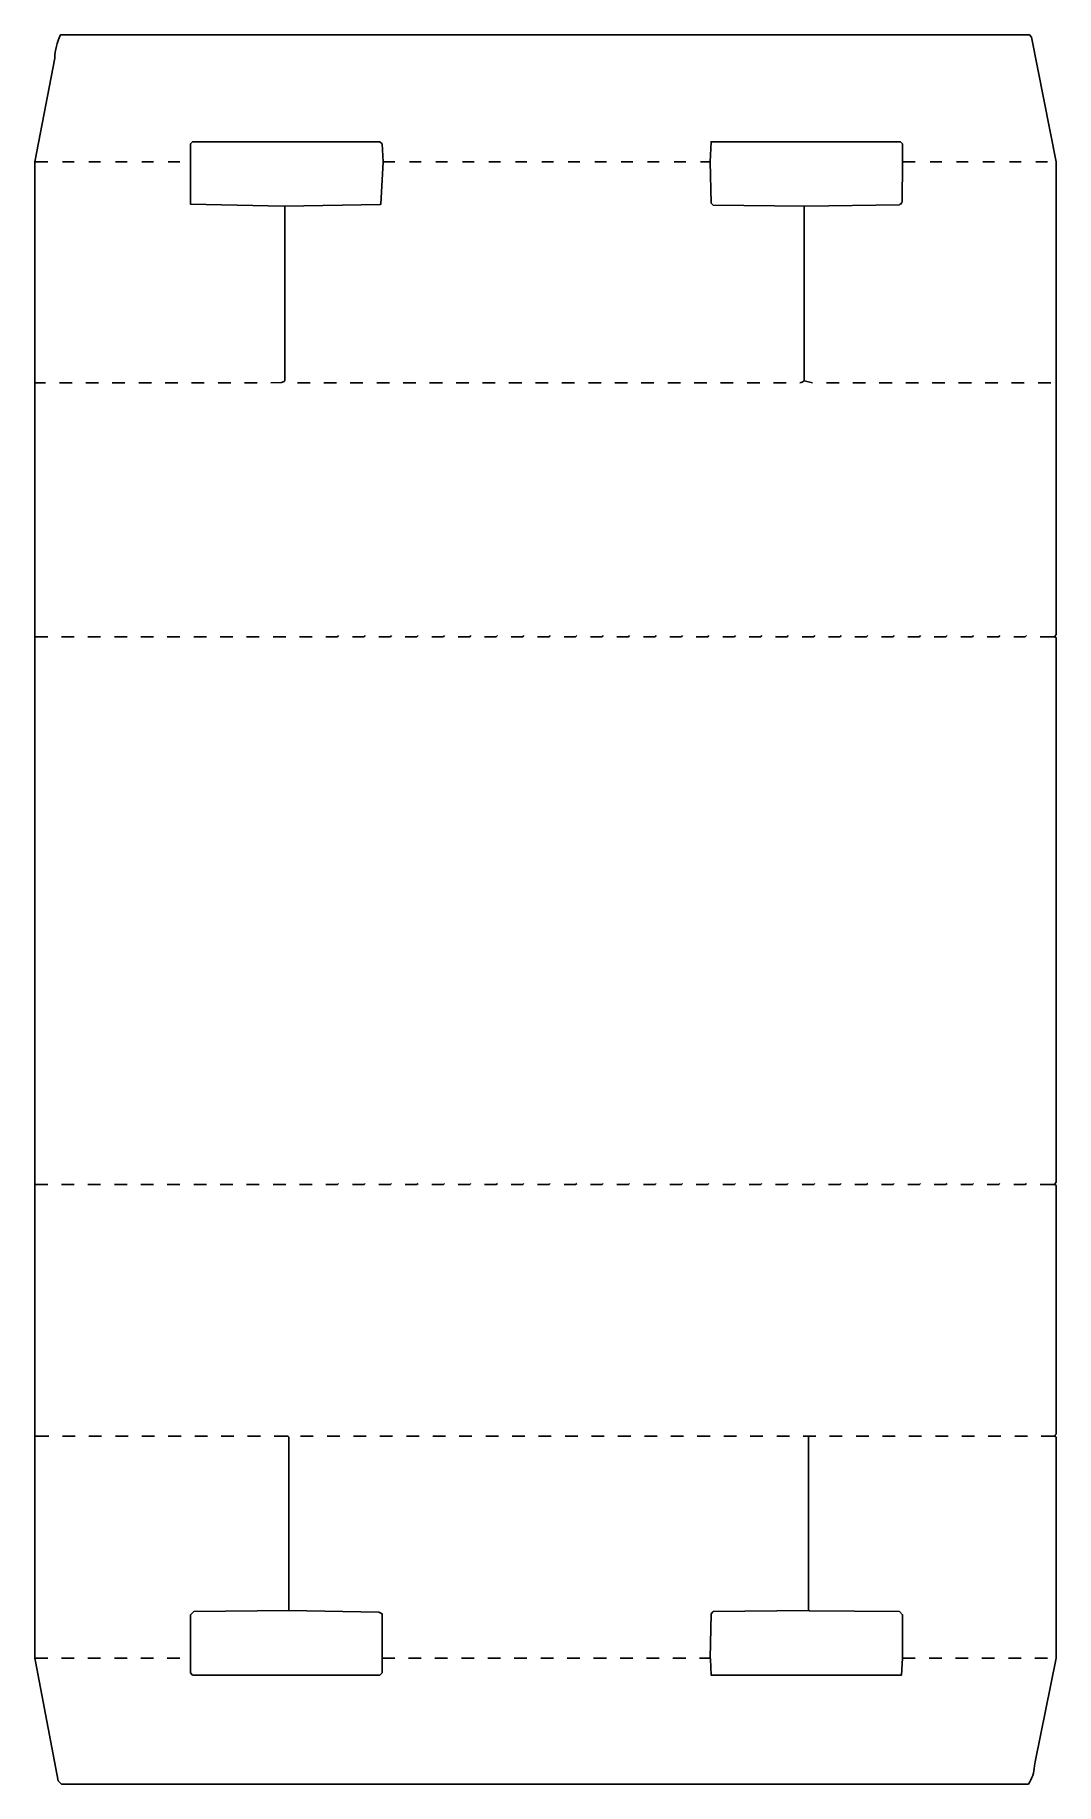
# Model space of a CAD drawing. Extents: x 50 to 1015, y 85 to 1739.
import ezdxf

# ---------------------------------------------------------------- set-up
doc = ezdxf.new("R2010")
doc.units = 0
doc.layers.get('0').update_dxf_attribs({"linetype": 'CONTINUOUS'})

msp = doc.modelspace()

# ---------------------------------------------------------------- linework, layer by layer
at = {"color": 250, "linetype": 'CONTINUOUS'}
for points in [[(989, 85, 0.146027), (994.6, 102.1), (995.4, 105.9), (1015, 204), (1015, 413), (1014, 414), (1014.2, 414.9), (1015, 416), (1015, 651), (1014, 652), (1014.2, 652.9), (1015, 654), (1015, 1169), (1014, 1170), (1014.2, 1170.9), (1015, 1172), (1015, 1619), (992, 1737), (990, 1739), (74, 1739, 0.088606), (68.6, 1717.1), (50, 1619), (50, 1410), (50, 1170), (50, 652), (50, 414), (50, 204), (50.6, 200.9), (72, 88), (75, 85), (989, 85)], [(778, 1577), (867, 1578.5, 0.233792), (869.5, 1581), (870, 1619), (870, 1636), (868, 1638), (689, 1638), (688, 1619), (689, 1580), (691, 1578), (778, 1577)], [(273, 1410), (283, 1410.5, 0.161135), (286, 1412), (286, 1577)], [(773, 1410, 0.120666), (777, 1412), (777, 1577)]]:
    msp.add_lwpolyline(points, format="xyb", dxfattribs=at)
for points in [[(286, 1577), (376.1, 1578.7), (377, 1579.1), (379, 1619), (378, 1636), (376, 1638), (199, 1638), (198, 1637), (197, 1636), (197, 1579), (285.1, 1577.2), (286, 1577)], [(50, 1619), (62, 1619)], [(76, 1619), (87, 1619)], [(101, 1619), (112, 1619)], [(126, 1619), (137, 1619)], [(151, 1619), (162, 1619)], [(176, 1619), (187, 1619)], [(379, 1619), (390, 1619)], [(404, 1619), (415, 1619)], [(429, 1619), (440, 1619)], [(454, 1619), (465, 1619)], [(479, 1619), (490, 1619)], [(504, 1619), (515, 1619)], [(529, 1619), (540, 1619)], [(554, 1619), (565, 1619)], [(579, 1619), (590, 1619)], [(604, 1619), (615, 1619)], [(629, 1619), (640, 1619)], [(654, 1619), (665, 1619)], [(679, 1619), (688, 1619)], [(870, 1619), (882, 1619)], [(896, 1619), (907, 1619)], [(921, 1619), (932, 1619)], [(946, 1619), (957, 1619)], [(971, 1619), (982, 1619)], [(996, 1619), (1007, 1619)], [(50, 1410), (60, 1410)], [(73, 1410), (85, 1410)], [(98, 1410), (110, 1410)], [(123, 1410), (135, 1410)], [(148, 1410), (160, 1410)], [(173, 1410), (185, 1410)], [(198, 1410), (210, 1410)], [(223, 1410), (235, 1410)], [(248, 1410), (260, 1410)], [(298, 1410), (310, 1410)], [(323, 1410), (335, 1410)], [(348, 1410), (360, 1410)], [(373, 1410), (385, 1410)], [(398, 1410), (410, 1410)], [(423, 1410), (435, 1410)], [(448, 1410), (460, 1410)], [(473, 1410), (485, 1410)], [(498, 1410), (510, 1410)], [(523, 1410), (535, 1410)], [(548, 1410), (560, 1410)], [(573, 1410), (585, 1410)], [(598, 1410), (610, 1410)], [(623, 1410), (635, 1410)], [(648, 1410), (660, 1410)], [(673, 1410), (685, 1410)], [(698, 1410), (710, 1410)], [(723, 1410), (735, 1410)], [(748, 1410), (760, 1410)], [(785, 1410), (777, 1412)], [(798, 1410), (810, 1410)], [(823, 1410), (835, 1410)], [(848, 1410), (860, 1410)], [(873, 1410), (885, 1410)], [(898, 1410), (910, 1410)], [(923, 1410), (935, 1410)], [(948, 1410), (960, 1410)], [(973, 1410), (985, 1410)], [(998, 1410), (1010, 1410)], [(290, 249), (290, 413), (289, 414), (276, 414)], [(781, 249), (781, 414)], [(376, 188), (377, 189), (378, 190), (378, 204), (378, 246), (375, 247.5), (290, 249), (200, 248), (197, 245), (197, 190), (199, 188), (376, 188)], [(869, 188), (870, 204), (870, 245), (867, 248), (781.9, 248.8), (781, 249), (691, 248), (689, 246), (688, 204), (688.5, 203), (689, 188), (869, 188)], [(50, 204), (62, 204)], [(75, 204), (87, 204)], [(100, 204), (112, 204)], [(125, 204), (137, 204)], [(150, 204), (162, 204)], [(175, 204), (187, 204)], [(378, 204), (390, 204)], [(403, 204), (415, 204)], [(428, 204), (440, 204)], [(453, 204), (465, 204)], [(478, 204), (490, 204)], [(503, 204), (515, 204)], [(528, 204), (540, 204)], [(553, 204), (565, 204)], [(578, 204), (590, 204)], [(603, 204), (615, 204)], [(628, 204), (640, 204)], [(653, 204), (665, 204)], [(678, 204), (688, 204)], [(870, 204), (882, 204)], [(895, 204), (907, 204)], [(920, 204), (932, 204)], [(945, 204), (957, 204)], [(970, 204), (982, 204)], [(995, 204), (1007, 204)]]:
    msp.add_lwpolyline(points, dxfattribs=at)
at = {"color": 251, "linetype": 'CONTINUOUS'}
for points in [[(50, 1170), (62, 1170)], [(75, 1170), (87, 1170)], [(100, 1170), (112, 1170)], [(125, 1170), (137, 1170)], [(150, 1170), (162, 1170)], [(175, 1170), (187, 1170)], [(200, 1170), (212, 1170)], [(225, 1170), (237, 1170)], [(250, 1170), (262, 1170)], [(275, 1170), (287, 1170)], [(300, 1170), (312, 1170)], [(1000, 1170), (1014, 1170)], [(50, 652), (62, 652)], [(75, 652), (87, 652)], [(100, 652), (112, 652)], [(125, 652), (137, 652)], [(150, 652), (162, 652)], [(175, 652), (187, 652)], [(200, 652), (212, 652)], [(225, 652), (237, 652)], [(250, 652), (262, 652)], [(275, 652), (287, 652)], [(300, 652), (312, 652)], [(1000, 652), (1014, 652)], [(50, 414), (63, 414)], [(76, 414), (88, 414)], [(101, 414), (113, 414)], [(126, 414), (138, 414)], [(151, 414), (163, 414)], [(176, 414), (188, 414)], [(201, 414), (213, 414)], [(226, 414), (238, 414)], [(251, 414), (263, 414)], [(301, 414), (313, 414)], [(326, 414), (338, 414)], [(351, 414), (363, 414)], [(376, 414), (388, 414)], [(401, 414), (413, 414)], [(426, 414), (438, 414)], [(451, 414), (463, 414)], [(476, 414), (488, 414)], [(501, 414), (513, 414)], [(526, 414), (538, 414)], [(551, 414), (563, 414)], [(576, 414), (588, 414)], [(601, 414), (613, 414)], [(626, 414), (638, 414)], [(651, 414), (663, 414)], [(676, 414), (688, 414)], [(701, 414), (713, 414)], [(726, 414), (738, 414)], [(751, 414), (763, 414)], [(776, 414), (788, 414)], [(801, 414), (813, 414)], [(826, 414), (838, 414)], [(851, 414), (863, 414)], [(876, 414), (888, 414)], [(901, 414), (913, 414)], [(926, 414), (938, 414)], [(951, 414), (963, 414)], [(976, 414), (988, 414)], [(1001, 414), (1014, 414)]]:
    msp.add_lwpolyline(points, dxfattribs=at)
at = {"color": 252, "linetype": 'CONTINUOUS'}
for points in [[(325, 1170), (336, 1170), (337, 1171)], [(350, 1170), (361, 1170), (362, 1171)], [(375, 1170), (386, 1170), (387, 1171)], [(400, 1170), (411, 1170), (412, 1171)], [(425, 1170), (436, 1170), (437, 1171)], [(450, 1170), (461, 1170), (462, 1171)], [(475, 1170), (486, 1170), (487, 1171)], [(500, 1170), (511, 1170), (512, 1171)], [(525, 1170), (536, 1170), (537, 1171)], [(550, 1170), (561, 1170), (562, 1171)], [(575, 1170), (586, 1170), (587, 1171)], [(600, 1170), (611, 1170), (612, 1171)], [(625, 1170), (636, 1170), (637, 1171)], [(650, 1170), (661, 1170), (662, 1171)], [(675, 1170), (686, 1170), (687, 1171)], [(700, 1170), (711, 1170), (712, 1171)], [(725, 1170), (736, 1170), (737, 1171)], [(750, 1170), (761, 1170), (762, 1171)], [(775, 1170), (786, 1170), (787, 1171)], [(800, 1170), (811, 1170), (812, 1171)], [(825, 1170), (836, 1170), (837, 1171)], [(850, 1170), (861, 1170), (862, 1171)], [(875, 1170), (886, 1170), (887, 1171)], [(900, 1170), (911, 1170), (912, 1171)], [(925, 1170), (936, 1170), (937, 1171)], [(950, 1170), (961, 1170), (962, 1171)], [(975, 1170), (986, 1170), (987, 1171)], [(325, 652), (336, 652), (337, 653)], [(350, 652), (361, 652), (362, 653)], [(375, 652), (386, 652), (387, 653)], [(400, 652), (411, 652), (412, 653)], [(425, 652), (436, 652), (437, 653)], [(450, 652), (461, 652), (462, 653)], [(475, 652), (486, 652), (487, 653)], [(500, 652), (511, 652), (512, 653)], [(525, 652), (536, 652), (537, 653)], [(550, 652), (561, 652), (562, 653)], [(575, 652), (586, 652), (587, 653)], [(600, 652), (611, 652), (612, 653)], [(625, 652), (636, 652), (637, 653)], [(650, 652), (661, 652), (662, 653)], [(675, 652), (686, 652), (687, 653)], [(700, 652), (711, 652), (712, 653)], [(725, 652), (736, 652), (737, 653)], [(750, 652), (761, 652), (762, 653)], [(775, 652), (786, 652), (787, 653)], [(800, 652), (811, 652), (812, 653)], [(825, 652), (836, 652), (837, 653)], [(850, 652), (861, 652), (862, 653)], [(875, 652), (886, 652), (887, 653)], [(900, 652), (911, 652), (912, 653)], [(925, 652), (936, 652), (937, 653)], [(950, 652), (961, 652), (962, 653)], [(975, 652), (986, 652), (987, 653)]]:
    msp.add_lwpolyline(points, dxfattribs=at)

doc.saveas('drawing.dxf')
